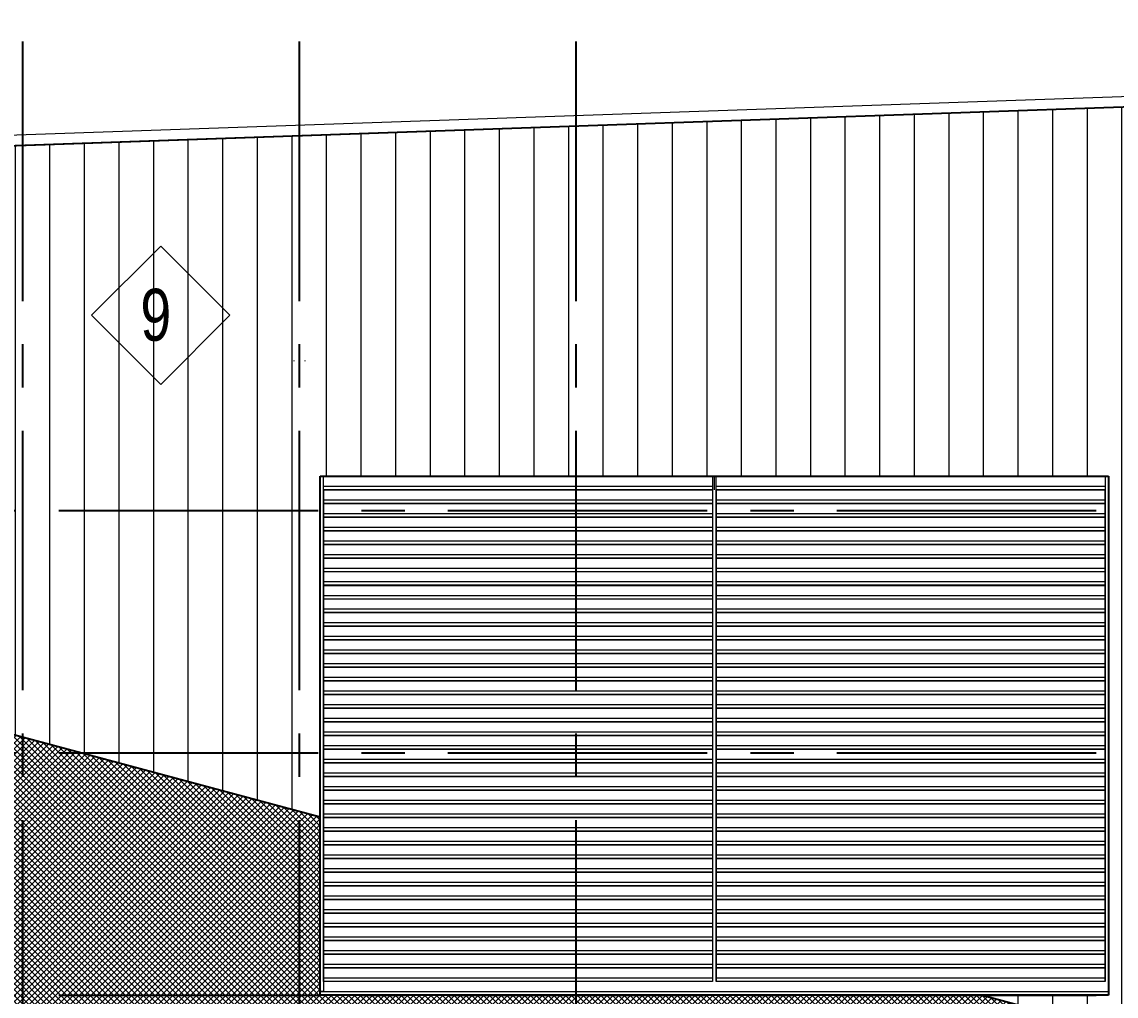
# Model space of a CAD drawing. Extents: x 692141 to 693595, y 1492301 to 1494225.
# Drawn here: x 692540.59 to 692556.42, y 1492545.9 to 1492559.98 of the extents above; entities that cross this region are included whole.
import ezdxf

# ---------------------------------------------------------------- set-up
doc = ezdxf.new("R2010")
doc.units = 0
doc.header["$MEASUREMENT"] = 0
doc.linetypes.add('CENTER2', pattern=[1.125, 0.75, -0.125, 0.125, -0.125])
for name, color, linetype, lineweight in [('A-COLS', 52, 'Continuous', 5), ('A-GLAZ-CWMG', 51, 'Continuous', 5), ('A-ROOF', 132, 'Continuous', 5), ('A-ROOF-PATT', 132, 'Continuous', 5), ('A-WALL-IDEN', 211, 'Continuous', 5), ('A-WALL-PATT', 111, 'Continuous', 5), ('S-BEAM', 12, 'Continuous', 5)]:
    doc.layers.add(name, color=color, linetype=linetype, lineweight=lineweight)
doc.layers.add('A-WALL', color=2, linetype='Continuous')
doc.layers.add('Grid', color=8, linetype='CENTER2')
doc.styles.add('Browallia New_3', font='Browallia New.ttf', dxfattribs={"width": 0.8, "height": 0.8})

# ---------------------------------------------------------------- blocks, each defined once
blk = doc.blocks.new('Rectangular Mullion - 50 x 200-249754-500_ELEVATION 2')
at = {"layer": 'A-GLAZ-CWMG', "color": 7}
for p, q in [((-176500, 15050), (-170800, 15050)), ((-170800, 15050), (-170800, 15000)), ((-176500, 15000), (-170800, 15000))]:
    blk.add_line(p, q, dxfattribs=at)
blk = doc.blocks.new('Rectangular Mullion - 50 x 200-293090-500_ELEVATION 2')
at = {"layer": 'A-GLAZ-CWMG', "color": 7}
for p, q in [((-182200, 15197), (-182200, 15050)), ((-182150, 15197), (-182150, 15050)), ((-182150, 15050), (-182200, 15050))]:
    blk.add_line(p, q, dxfattribs=at)
blk = doc.blocks.new('Rectangular Mullion - 50 x 200-249759-500_ELEVATION 2')
at = {"layer": 'A-GLAZ-CWMG', "color": 7}
for p, q in [((-182200, 15000), (-182200, 15050)), ((-182200, 15050), (-176500, 15050)), ((-182200, 15000), (-176500, 15000))]:
    blk.add_line(p, q, dxfattribs=at)
blk = doc.blocks.new('Rectangular Mullion - 50 x 200-293091-500_ELEVATION 2')
at = {"layer": 'A-GLAZ-CWMG', "color": 7}
for p, q in [((-182200, 15395), (-182200, 15197)), ((-182150, 15395), (-182150, 15197))]:
    blk.add_line(p, q, dxfattribs=at)
blk = doc.blocks.new('Rectangular Mullion - 50 x 200-293094-500_ELEVATION 2')
at = {"layer": 'A-GLAZ-CWMG', "color": 7}
for p, q in [((-170850, 15197), (-170850, 15395)), ((-170800, 15197), (-170800, 15395))]:
    blk.add_line(p, q, dxfattribs=at)
blk = doc.blocks.new('Rectangular Mullion - 50 x 200-293083-500_ELEVATION 2')
at = {"layer": 'A-GLAZ-CWMG', "color": 7}
for p, q in [((-224525, 15395), (-224525, 15197)), ((-224475, 15395), (-224475, 15197))]:
    blk.add_line(p, q, dxfattribs=at)
blk = doc.blocks.new('Rectangular Mullion - 245m Louver-249756-500_ELEVATION 2')
at = {"layer": 'A-GLAZ-CWMG', "color": 7}
for p, q in [((-224475, 15390), (-224475, 15440)), ((-224475, 15250), (-224475, 15390)), ((-218850, 15390), (-224475, 15390)), ((-218850, 15440), (-218850, 15390)), ((-218850, 15390), (-218850, 15250)), ((-224475, 15197), (-224475, 15250)), ((-224475, 15250), (-218850, 15250)), ((-218850, 15197), (-224475, 15197)), ((-218850, 15250), (-218850, 15197))]:
    blk.add_line(p, q, dxfattribs=at)
blk = doc.blocks.new('FACADE ELE 02 - FACADE ELE 02-155327-500_ELEVATION 2')
at = {"layer": 'A-WALL-PATT'}
h = blk.add_hatch(dxfattribs=at)
h.set_pattern_fill('FP_13', color=49, style=0, pattern_type=2)
h.set_pattern_definition([(45, (-196786.49, 1791.25), (-42.426407, 42.426407), []), (135, (-196786.49, 1791.25), (-42.426407, -42.426407), [])])
h.paths.add_polyline_path([(-184822, 1000), (-173900, 1000), (-173900, 2200), (-172443, 2200), (-172443, 4094), (-167656, 4094), (-167656, 1200), (-167800, 1200), (-167800, 1000), (-166681, 1000), (-166681, 13396), (-168931, 14001), (-168931, 6681), (-170068, 6681), (-170068, 14307), (-172644, 15000), (-182200, 15000), (-182200, 17570), (-188731, 19326), (-188731, 14931), (-200418, 14931), (-200418, 22470), (-214633, 26293), (-267100, 24461), (-267100, 1000), (-264593, 1000), (-264593, 4099), (-262606, 4099), (-262606, 4400), (-226342, 4400), (-225450, 5000), (-224625, 5000), (-219125, 8700), (-218300, 8700), (-212800, 12400), (-211975, 12400), (-208212, 14931), (-218268, 14931), (-218268, 22500), (-204631, 22500), (-204631, 16100), (-204624, 16100), (-204624, 16049), (-204631, 16049), (-204631, 15000), (-204600, 15000), (-204600, 14700), (-206278, 14700), (-211778, 11000), (-212603, 11000), (-218103, 7300), (-218928, 7300), (-223238, 4400), (-212243, 4400), (-212243, 4094), (-210256, 4094), (-210256, 2200), (-208800, 2200), (-208800, 1000), (-200812, 1000)], flags=0)
h.paths.add_polyline_path([(-120589, 1000), (-161993, 12136), (-161993, 1000), (-152842, 1000)], flags=0)
h.paths.add_polyline_path([(-223800, 4400), (-223800, 4405), (-223797, 4455), (-223694, 4455), (-223500, 4590), (-223525, 4590), (-223525, 4640), (-223419, 4640), (-223331, 4699), (-223331, 5296), (-223855, 4943), (-223855, 4400)], flags=0)
h.paths.add_polyline_path([(-224019, 4400), (-224019, 4833), (-224543, 4481), (-224543, 4400), (-224519, 4400)], flags=0)
h.paths.add_polyline_path([(-225353, 4400), (-224721, 4400), (-224721, 4430), (-225353, 4430)], flags=0)
h.paths.add_polyline_path([(-224563, 4400), (-224563, 4467), (-224625, 4430), (-224701, 4426), (-224701, 4400), (-224625, 4400)], flags=0)
h.paths.add_polyline_path([(-223999, 4400), (-223875, 4400), (-223875, 4930), (-223999, 4847), (-223999, 4426)], flags=0)
h.paths.add_polyline_path([(-225434, 4400), (-225373, 4400), (-225373, 4430), (-225450, 4426), (-225488, 4400), (-225450, 4400)], flags=0)
h.paths.add_polyline_path([(-225528, 4400), (-225528, 4886), (-226025, 4552), (-226025, 4400)], flags=0)
h.paths.add_polyline_path([(-226045, 4400), (-226045, 4539), (-226161, 4460), (-226161, 4400)], flags=0)
h.paths.add_polyline_path([(-226181, 4400), (-226181, 4447), (-226251, 4400)], flags=0)
h.paths.add_polyline_path([(-225508, 4411), (-225450, 4450), (-225373, 4450), (-225373, 4949), (-225434, 4949), (-225508, 4900), (-225508, 4430)], flags=0)
h.paths.add_polyline_path([(-224625, 4450), (-224563, 4492), (-224563, 4980), (-224609, 4949), (-224701, 4949), (-224701, 4450)], flags=0)
h.paths.add_polyline_path([(-224797, 4450), (-224721, 4450), (-224721, 4949), (-225353, 4949), (-225353, 4450)], flags=0)
h.paths.add_polyline_path([(-224543, 4505), (-224019, 4857), (-224019, 5346), (-224543, 4994), (-224543, 4814)], flags=0)
h.paths.add_polyline_path([(-223311, 4712), (-223218, 4775), (-223250, 4775), (-223250, 4825), (-223188, 4825), (-223188, 5392), (-223311, 5309), (-223311, 4814)], flags=0)
h.paths.add_polyline_path([(-223168, 4825), (-223144, 4825), (-222943, 4960), (-222975, 4960), (-222975, 5010), (-222869, 5010), (-222668, 5145), (-222700, 5145), (-222700, 5195), (-222644, 5195), (-222644, 5758), (-223168, 5406), (-223168, 4949)], flags=0)
h.paths.add_polyline_path([(-223999, 4871), (-223875, 4954), (-223875, 5443), (-223999, 5360), (-223999, 4949)], flags=0)
h.paths.add_polyline_path([(-223855, 4968), (-223331, 5320), (-223331, 5809), (-223855, 5456)], flags=0)
h.paths.add_polyline_path([(-222624, 5195), (-222594, 5195), (-222500, 5258), (-222500, 5855), (-222624, 5772)], flags=0)
h.paths.add_polyline_path([(-222480, 5272), (-222393, 5330), (-222425, 5330), (-222425, 5380), (-222319, 5380), (-222118, 5515), (-222150, 5515), (-222150, 5565), (-222044, 5565), (-221956, 5624), (-221956, 6221), (-222480, 5868)], flags=0)
h.paths.add_polyline_path([(-223311, 5333), (-223188, 5417), (-223188, 5905), (-223311, 5822)], flags=0)
h.paths.add_polyline_path([(-223168, 5430), (-222644, 5782), (-222644, 6271), (-223168, 5919)], flags=0)
h.paths.add_polyline_path([(-221936, 5637), (-221843, 5700), (-221875, 5700), (-221875, 5750), (-221813, 5750), (-221813, 6317), (-221936, 6234)], flags=0)
h.paths.add_polyline_path([(-221793, 5750), (-221769, 5750), (-221575, 5885), (-221600, 5885), (-221600, 5935), (-221494, 5935), (-221293, 6070), (-221325, 6070), (-221325, 6120), (-221269, 6120), (-221272, 6681), (-221793, 6331)], flags=0)
h.paths.add_polyline_path([(-222624, 5796), (-222500, 5879), (-222500, 6368), (-222624, 6285)], flags=0)
h.paths.add_polyline_path([(-222480, 5893), (-221956, 6245), (-221956, 6734), (-222480, 6381), (-222480, 6372)], flags=0)
h.paths.add_polyline_path([(-221249, 6120), (-221219, 6120), (-221125, 6183), (-221125, 6780), (-221249, 6697), (-221249, 6372)], flags=0)
h.paths.add_polyline_path([(-221105, 6197), (-221018, 6255), (-221050, 6255), (-221050, 6305), (-220944, 6305), (-220743, 6440), (-220775, 6440), (-220775, 6490), (-220669, 6490), (-220581, 6549), (-220581, 7146), (-221105, 6793), (-221105, 6372)], flags=0)
h.paths.add_polyline_path([(-221936, 6258), (-221813, 6342), (-221813, 6830), (-221936, 6747), (-221936, 6372)], flags=0)
h.paths.add_polyline_path([(-221793, 6355), (-221269, 6707), (-221269, 7196), (-221793, 6844), (-221793, 6372)], flags=0)
h.paths.add_polyline_path([(-220561, 6562), (-220468, 6625), (-220500, 6625), (-220500, 6675), (-220438, 6675), (-220438, 7242), (-220561, 7159)], flags=0)
h.paths.add_polyline_path([(-220418, 6675), (-220394, 6675), (-220200, 6810), (-220225, 6810), (-220225, 6860), (-220119, 6860), (-219925, 6995), (-219950, 6995), (-219950, 7045), (-219894, 7045), (-219894, 7608), (-220418, 7256)], flags=0)
h.paths.add_polyline_path([(-221249, 6721), (-221125, 6804), (-221125, 7293), (-221249, 7210)], flags=0)
h.paths.add_polyline_path([(-221105, 6818), (-220581, 7170), (-220581, 7659), (-221105, 7306)], flags=0)
h.paths.add_polyline_path([(-219874, 7045), (-219844, 7045), (-219750, 7108), (-219750, 7705), (-219874, 7622), (-219874, 7550)], flags=0)
h.paths.add_polyline_path([(-219730, 7122), (-219643, 7180), (-219675, 7180), (-219675, 7230), (-219569, 7230), (-219375, 7365), (-219400, 7365), (-219400, 7415), (-219294, 7415), (-219206, 7474), (-219206, 8071), (-219730, 7718), (-219730, 7550)], flags=0)
h.paths.add_polyline_path([(-220561, 7183), (-220438, 7267), (-220438, 7755), (-220561, 7672), (-220561, 7600)], flags=0)
h.paths.add_polyline_path([(-220418, 7280), (-219894, 7632), (-219894, 8121), (-220418, 7769), (-220418, 7600)], flags=0)
h.paths.add_polyline_path([(-219186, 7487), (-219093, 7550), (-219125, 7550), (-219125, 7600), (-219048, 7600), (-219048, 8130), (-219125, 8126), (-219186, 8084), (-219186, 7550)], flags=0)
h.paths.add_polyline_path([(-218376, 7600), (-218238, 7600), (-218238, 8167), (-218300, 8130), (-218376, 8126), (-218376, 8099)], flags=0)
h.paths.add_polyline_path([(-218218, 7600), (-218194, 7600), (-217993, 7735), (-218025, 7735), (-218025, 7785), (-217919, 7785), (-217718, 7920), (-217750, 7920), (-217750, 7970), (-217694, 7970), (-217694, 8533), (-218218, 8181), (-218218, 7678)], flags=0)
h.paths.add_polyline_path([(-218396, 7600), (-218396, 8130), (-219028, 8130), (-219028, 7600), (-218928, 7600)], flags=0)
h.paths.add_polyline_path([(-219874, 7646), (-219750, 7729), (-219750, 8218), (-219874, 8135)], flags=0)
h.paths.add_polyline_path([(-219730, 7743), (-219206, 8095), (-219206, 8584), (-219730, 8231), (-219730, 8150)], flags=0)
h.paths.add_polyline_path([(-217674, 7970), (-217644, 7970), (-217550, 8033), (-217550, 8630), (-217674, 8547), (-217674, 8126)], flags=0)
h.paths.add_polyline_path([(-217530, 8047), (-217443, 8105), (-217475, 8105), (-217475, 8155), (-217369, 8155), (-217175, 8290), (-217200, 8290), (-217200, 8340), (-217094, 8340), (-217006, 8399), (-217006, 8996), (-217530, 8643), (-217530, 8126)], flags=0)
h.paths.add_polyline_path([(-219186, 8108), (-219125, 8150), (-219048, 8150), (-219048, 8649), (-219109, 8649), (-219186, 8597), (-219186, 8149)], flags=0)
h.paths.add_polyline_path([(-218376, 8150), (-218300, 8150), (-218238, 8192), (-218238, 8680), (-218284, 8649), (-218376, 8649)], flags=0)
h.paths.add_polyline_path([(-219028, 8150), (-218396, 8150), (-218396, 8649), (-219028, 8649)], flags=0)
h.paths.add_polyline_path([(-218218, 8205), (-217694, 8557), (-217694, 9046), (-218218, 8694), (-218218, 8649)], flags=0)
h.paths.add_polyline_path([(-216986, 8412), (-216893, 8475), (-216925, 8475), (-216925, 8525), (-216863, 8525), (-216863, 9092), (-216986, 9009), (-216986, 8649)], flags=0)
h.paths.add_polyline_path([(-216843, 8525), (-216819, 8525), (-216618, 8660), (-216650, 8660), (-216650, 8710), (-216544, 8710), (-216343, 8845), (-216375, 8845), (-216375, 8895), (-216319, 8895), (-216319, 9458), (-216843, 9106), (-216843, 8649)], flags=0)
h.paths.add_polyline_path([(-217674, 8571), (-217550, 8654), (-217550, 9143), (-217674, 9060), (-217674, 8649)], flags=0)
h.paths.add_polyline_path([(-217530, 8668), (-217006, 9020), (-217006, 9509), (-217530, 9156)], flags=0)
h.paths.add_polyline_path([(-216269, 8895), (-216175, 8958), (-216175, 9555), (-216299, 9472), (-216299, 8895)], flags=0)
h.paths.add_polyline_path([(-216155, 8972), (-216068, 9030), (-216100, 9030), (-216100, 9080), (-215994, 9080), (-215800, 9215), (-215825, 9215), (-215825, 9265), (-215719, 9265), (-215631, 9324), (-215631, 9921), (-216155, 9568), (-216155, 9489)], flags=0)
h.paths.add_polyline_path([(-216986, 9033), (-216863, 9117), (-216863, 9605), (-216986, 9522), (-216986, 9489)], flags=0)
h.paths.add_polyline_path([(-216843, 9130), (-216319, 9489), (-216319, 9971), (-216843, 9619), (-216843, 9489)], flags=0)
h.paths.add_polyline_path([(-215611, 9337), (-215518, 9400), (-215550, 9400), (-215550, 9450), (-215488, 9450), (-215488, 10017), (-215611, 9934), (-215611, 9489)], flags=0)
h.paths.add_polyline_path([(-215444, 9450), (-215243, 9585), (-215275, 9585), (-215275, 9635), (-215169, 9635), (-214968, 9770), (-215000, 9770), (-215000, 9820), (-214944, 9820), (-214944, 10383), (-215468, 10031), (-215468, 9450)], flags=0)
h.paths.add_polyline_path([(-216299, 9496), (-216175, 9579), (-216175, 10068), (-216299, 9985)], flags=0)
h.paths.add_polyline_path([(-216155, 9593), (-215631, 9945), (-215631, 10434), (-216155, 10081)], flags=0)
h.paths.add_polyline_path([(-214924, 9820), (-214894, 9820), (-214800, 9883), (-214800, 10480), (-214924, 10397)], flags=0)
h.paths.add_polyline_path([(-214780, 9897), (-214693, 9955), (-214725, 9955), (-214725, 10005), (-214619, 10005), (-214425, 10140), (-214450, 10140), (-214450, 10190), (-214344, 10190), (-214256, 10249), (-214256, 10846), (-214780, 10493)], flags=0)
h.paths.add_polyline_path([(-215611, 9958), (-215488, 10042), (-215488, 10530), (-215611, 10447), (-215611, 10287)], flags=0)
h.paths.add_polyline_path([(-215468, 10055), (-214944, 10407), (-214944, 10896), (-215468, 10544)], flags=0)
h.paths.add_polyline_path([(-214236, 10262), (-214143, 10325), (-214175, 10325), (-214175, 10375), (-214113, 10375), (-214113, 10942), (-214236, 10859)], flags=0)
h.paths.add_polyline_path([(-214069, 10375), (-213868, 10510), (-213900, 10510), (-213900, 10560), (-213794, 10560), (-213600, 10695), (-213625, 10695), (-213625, 10745), (-213569, 10745), (-213569, 11308), (-214093, 10956), (-214093, 10375)], flags=0)
h.paths.add_polyline_path([(-214924, 10421), (-214800, 10504), (-214800, 10993), (-214924, 10910)], flags=0)
h.paths.add_polyline_path([(-214780, 10518), (-214256, 10870), (-214256, 11359), (-214780, 11006)], flags=0)
h.paths.add_polyline_path([(-213549, 10745), (-213519, 10745), (-213425, 10808), (-213425, 11405), (-213549, 11322), (-213549, 11300)], flags=0)
h.paths.add_polyline_path([(-213405, 10822), (-213318, 10880), (-213350, 10880), (-213350, 10930), (-213244, 10930), (-213050, 11065), (-213075, 11065), (-213075, 11115), (-212969, 11115), (-212881, 11174), (-212881, 11771), (-213405, 11418), (-213405, 11300)], flags=0)
h.paths.add_polyline_path([(-214236, 10883), (-214113, 10967), (-214113, 11455), (-214236, 11372), (-214236, 11300)], flags=0)
h.paths.add_polyline_path([(-214093, 10980), (-213569, 11332), (-213569, 11821), (-214093, 11469), (-214093, 11300)], flags=0)
h.paths.add_polyline_path([(-212861, 11187), (-212768, 11250), (-212800, 11250), (-212800, 11300), (-212723, 11300), (-212723, 11830), (-212800, 11826), (-212861, 11784), (-212861, 11300)], flags=0)
h.paths.add_polyline_path([(-212703, 11300), (-212071, 11300), (-212071, 11830), (-212703, 11830), (-212703, 11331)], flags=0)
h.paths.add_polyline_path([(-211913, 11300), (-211913, 11867), (-211975, 11830), (-212051, 11826), (-212051, 11300), (-211975, 11300)], flags=0)
h.paths.add_polyline_path([(-211869, 11300), (-211668, 11435), (-211700, 11435), (-211700, 11485), (-211594, 11485), (-211400, 11620), (-211425, 11620), (-211425, 11670), (-211369, 11670), (-211369, 12233), (-211893, 11881), (-211893, 11300)], flags=0)
h.paths.add_polyline_path([(-213549, 11346), (-213425, 11429), (-213425, 11918), (-213549, 11835)], flags=0)
h.paths.add_polyline_path([(-213405, 11443), (-212881, 11795), (-212881, 12284), (-213405, 11931), (-213405, 11850)], flags=0)
h.paths.add_polyline_path([(-211349, 11670), (-211319, 11670), (-211225, 11733), (-211225, 12330), (-211349, 12247), (-211349, 11826)], flags=0)
h.paths.add_polyline_path([(-211205, 11747), (-211118, 11805), (-211150, 11805), (-211150, 11855), (-211044, 11855), (-210850, 11990), (-210875, 11990), (-210875, 12040), (-210769, 12040), (-210681, 12099), (-210681, 12696), (-211205, 12343), (-211205, 11826)], flags=0)
h.paths.add_polyline_path([(-212861, 11808), (-212800, 11850), (-212723, 11850), (-212723, 12349), (-212784, 12349), (-212861, 12297), (-212861, 11849)], flags=0)
h.paths.add_polyline_path([(-212603, 11850), (-212071, 11850), (-212071, 12349), (-212703, 12349), (-212703, 11850), (-212694, 11850)], flags=0)
h.paths.add_polyline_path([(-212051, 11850), (-211975, 11850), (-211913, 11892), (-211913, 12380), (-211959, 12349), (-212051, 12349)], flags=0)
h.paths.add_polyline_path([(-211893, 11905), (-211369, 12257), (-211369, 12746), (-211893, 12394), (-211893, 12349)], flags=0)
h.paths.add_polyline_path([(-210661, 12112), (-210568, 12175), (-210600, 12175), (-210600, 12225), (-210538, 12225), (-210538, 12792), (-210661, 12709), (-210661, 12349)], flags=0)
h.paths.add_polyline_path([(-210518, 12225), (-210494, 12225), (-210293, 12360), (-210325, 12360), (-210325, 12410), (-210219, 12410), (-210018, 12545), (-210050, 12545), (-210050, 12595), (-209994, 12595), (-209994, 13158), (-210518, 12806), (-210518, 12349)], flags=0)
h.paths.add_polyline_path([(-211349, 12271), (-211225, 12354), (-211225, 12843), (-211349, 12760), (-211349, 12349)], flags=0)
h.paths.add_polyline_path([(-211205, 12368), (-210681, 12720), (-210681, 13209), (-211205, 12856), (-211205, 12605)], flags=0)
h.paths.add_polyline_path([(-209974, 12595), (-209944, 12595), (-209850, 12658), (-209850, 13255), (-209974, 13172), (-209974, 12605)], flags=0)
h.paths.add_polyline_path([(-209830, 12672), (-209743, 12730), (-209775, 12730), (-209775, 12780), (-209669, 12780), (-209475, 12915), (-209500, 12915), (-209500, 12965), (-209394, 12965), (-209306, 13024), (-209306, 13621), (-209830, 13268)], flags=0)
h.paths.add_polyline_path([(-210661, 12733), (-210538, 12817), (-210538, 13305), (-210661, 13222)], flags=0)
h.paths.add_polyline_path([(-210518, 12830), (-209994, 13182), (-209994, 13671), (-210518, 13319)], flags=0)
h.paths.add_polyline_path([(-209286, 13037), (-209193, 13100), (-209225, 13100), (-209225, 13150), (-209163, 13150), (-209163, 13717), (-209286, 13634)], flags=0)
h.paths.add_polyline_path([(-209143, 13150), (-209119, 13150), (-208918, 13285), (-208950, 13285), (-208950, 13335), (-208844, 13335), (-208643, 13470), (-208675, 13470), (-208675, 13520), (-208619, 13520), (-208619, 14083), (-209143, 13731)], flags=0)
h.paths.add_polyline_path([(-209974, 13196), (-209850, 13279), (-209850, 13768), (-209974, 13685)], flags=0)
h.paths.add_polyline_path([(-209830, 13293), (-209306, 13645), (-209306, 14134), (-209830, 13781)], flags=0)
h.paths.add_polyline_path([(-208569, 13520), (-208475, 13583), (-208475, 14180), (-208599, 14097), (-208599, 13520)], flags=0)
h.paths.add_polyline_path([(-208455, 13597), (-208368, 13655), (-208400, 13655), (-208400, 13705), (-208294, 13705), (-208093, 13840), (-208125, 13840), (-208125, 13890), (-208019, 13890), (-207931, 13949), (-207931, 14546), (-208455, 14193), (-208455, 14163)], flags=0)
h.paths.add_polyline_path([(-209286, 13658), (-209163, 13742), (-209163, 14230), (-209286, 14147)], flags=0)
h.paths.add_polyline_path([(-209143, 13755), (-208619, 14107), (-208619, 14596), (-209143, 14244), (-209143, 14163)], flags=0)
h.paths.add_polyline_path([(-207911, 13962), (-207818, 14025), (-207850, 14025), (-207850, 14075), (-207788, 14075), (-207788, 14642), (-207911, 14559), (-207911, 14163)], flags=0)
h.paths.add_polyline_path([(-207744, 14075), (-207543, 14210), (-207575, 14210), (-207575, 14260), (-207469, 14260), (-207275, 14395), (-207300, 14395), (-207300, 14445), (-207244, 14445), (-207244, 14931), (-207358, 14931), (-207768, 14656), (-207768, 14075)], flags=0)
h.paths.add_polyline_path([(-208599, 14121), (-208475, 14204), (-208475, 14693), (-208599, 14610), (-208599, 14163)], flags=0)
h.paths.add_polyline_path([(-208455, 14218), (-207931, 14570), (-207931, 14931), (-208121, 14931), (-208455, 14706)], flags=0)
h.paths.add_polyline_path([(-207194, 14445), (-207100, 14508), (-207100, 14931), (-207224, 14931), (-207224, 14445)], flags=0)
h.paths.add_polyline_path([(-207080, 14522), (-206993, 14580), (-207025, 14580), (-207025, 14630), (-206919, 14630), (-206718, 14765), (-206750, 14765), (-206750, 14815), (-206644, 14815), (-206556, 14874), (-206556, 14931), (-207080, 14931)], flags=0)
h.paths.add_polyline_path([(-207911, 14583), (-207788, 14667), (-207788, 14931), (-207911, 14931)], flags=0)
h.paths.add_polyline_path([(-207768, 14680), (-207394, 14931), (-207768, 14931)], flags=0)
h.paths.add_polyline_path([(-206536, 14887), (-206475, 14931), (-206536, 14931)], flags=0)
h.paths.add_polyline_path([(-224797, 15000), (-254200, 15000), (-254200, 22500), (-218800, 22500), (-218801, 15000), (-220799, 15000)], flags=0)
at = {"layer": 'A-WALL', "color": 7}
for p, q in [((-182200, 17570), (-188731, 19326)), ((-182200, 15000), (-182200, 17570)), ((-172644, 15000), (-182200, 15000)), ((-170068, 14307), (-172644, 15000))]:
    blk.add_line(p, q, dxfattribs=at)
blk = doc.blocks.new('Rectangular Mullion - 245m Louver-V15-500_ELEVATION 2')
at = {"layer": 'A-GLAZ-CWMG', "color": 7}
for p, q in [((-224475, 21311), (-224475, 21361)), ((-218850, 21361), (-218850, 21311)), ((-224475, 21175), (-224475, 21311)), ((-218850, 21311), (-224475, 21311)), ((-218850, 21311), (-218850, 21171)), ((-224475, 21118), (-224475, 21171)), ((-224475, 21171), (-218850, 21171)), ((-218850, 21118), (-224475, 21118)), ((-218850, 21171), (-218850, 21118))]:
    blk.add_line(p, q, dxfattribs=at)
blk = doc.blocks.new('Rectangular Mullion - 245m Louver-V17-500_ELEVATION 2')
at = {"layer": 'A-GLAZ-CWMG', "color": 7}
for p, q in [((-254150, 21311), (-254150, 21361)), ((-248525, 21361), (-248525, 21311)), ((-254150, 21171), (-254150, 21311)), ((-248525, 21311), (-254150, 21311)), ((-248525, 21311), (-248525, 21175)), ((-254150, 21118), (-254150, 21171)), ((-254150, 21171), (-248525, 21171)), ((-248525, 21118), (-254150, 21118)), ((-248525, 21171), (-248525, 21118))]:
    blk.add_line(p, q, dxfattribs=at)
blk = doc.blocks.new('Rectangular Mullion - 245m Louver-V18-500_ELEVATION 2')
at = {"layer": 'A-GLAZ-CWMG', "color": 7}
for p, q in [((-224475, 22356), (-224475, 22496)), ((-218850, 22496), (-224475, 22496)), ((-218850, 22496), (-218850, 22356)), ((-224475, 22303), (-224475, 22356)), ((-224475, 22356), (-218850, 22356)), ((-218850, 22356), (-218850, 22303)), ((-218850, 22303), (-224475, 22303))]:
    blk.add_line(p, q, dxfattribs=at)
blk = doc.blocks.new('HAVI-DC_R19_SF_101_FACADE_rvt-1-500_ELEVATION 2')
at = {"layer": 'A-WALL-PATT'}
h = blk.add_hatch(dxfattribs=at)
h.set_pattern_fill('FP_4', color=8, style=0, pattern_type=2)
h.set_pattern_definition([(90, (-158999.64, 1400), (-500, 3e-14), [])])
h.paths.add_polyline_path([(-161993, 1000), (-161993, 15469), (-159000, 15788), (-159000, 28236), (-214633, 26293), (-200418, 22470), (-200418, 22500), (-188731, 22500), (-188731, 20100), (-200418, 20100), (-200418, 20074), (-188731, 20074), (-188731, 19326), (-182200, 17570), (-182200, 22500), (-170800, 22500), (-170800, 15000), (-172644, 15000), (-170871, 14523), (-170068, 14608), (-170068, 21524), (-168931, 21524), (-168931, 14730), (-166681, 14969), (-166681, 1000), (-166537, 1000), (-166537, 21850), (-162137, 21850), (-162137, 1000)], flags=0)
h.paths.add_polyline_path([(-212243, 1000), (-212100, 1001), (-212100, 3950), (-210400, 3950), (-210400, 2200), (-210256, 2200), (-210256, 4094), (-212243, 4094), (-212243, 1698)], flags=0)
h.paths.add_polyline_path([(-264593, 1000), (-264450, 1000), (-264450, 3950), (-262750, 3950), (-262750, 2200), (-262606, 2200), (-262606, 4099), (-264593, 4099), (-264593, 1188)], flags=0)
h.paths.add_polyline_path([(-167656, 1200), (-167656, 4094), (-172443, 4094), (-172443, 2200), (-172300, 2200), (-172300, 3950), (-167800, 3950), (-167800, 1200)], flags=0)
h.paths.add_polyline_path([(-208807, 20074), (-204631, 20074), (-204631, 20100), (-218268, 20100), (-218268, 20074), (-210806, 20074)], flags=0)
h.paths.add_polyline_path([(-165834, 22000), (-166681, 22000), (-166681, 24400), (-161993, 24400), (-161993, 22000), (-164834, 22000)], flags=0)
at = {"layer": 'A-ROOF', "color": 7}
for p, q in [((-158800, 28395), (-267105, 24613)), ((-267105, 24460), (-158800, 28243))]:
    blk.add_line(p, q, dxfattribs=at)
at = {"layer": 'A-WALL', "color": 7}
for p, q in [((-159000, 28236), (-266545, 24480)), ((-182200, 22500), (-170800, 22500)), ((-182200, 15000), (-182200, 22500)), ((-170800, 22500), (-170800, 15000)), ((-170800, 15000), (-182200, 15000))]:
    blk.add_line(p, q, dxfattribs=at)
at = {"lineweight": 5}
for name, p in [('FACADE ELE 02 - FACADE ELE 02-155327-500_ELEVATION 2', (0, 0)), ('Rectangular Mullion - 245m Louver-V18-500_ELEVATION 2', (42325, 0)), ('Rectangular Mullion - 245m Louver-V18-500_ELEVATION 2', (48000, 0)), ('Rectangular Mullion - 245m Louver-249756-500_ELEVATION 2', (42325, 6908)), ('Rectangular Mullion - 245m Louver-249756-500_ELEVATION 2', (48000, 6908)), ('Rectangular Mullion - 50 x 200-293091-500_ELEVATION 2', (0, 6908)), ('Rectangular Mullion - 245m Louver-249756-500_ELEVATION 2', (42325, 6711)), ('Rectangular Mullion - 50 x 200-293083-500_ELEVATION 2', (48000, 6908)), ('Rectangular Mullion - 245m Louver-249756-500_ELEVATION 2', (48000, 6711)), ('Rectangular Mullion - 50 x 200-293094-500_ELEVATION 2', (0, 6908)), ('Rectangular Mullion - 50 x 200-293091-500_ELEVATION 2', (0, 6711)), ('Rectangular Mullion - 50 x 200-293083-500_ELEVATION 2', (48000, 6711)), ('Rectangular Mullion - 50 x 200-293094-500_ELEVATION 2', (0, 6711)), ('Rectangular Mullion - 50 x 200-293091-500_ELEVATION 2', (0, 6513)), ('Rectangular Mullion - 245m Louver-249756-500_ELEVATION 2', (42325, 6513)), ('Rectangular Mullion - 50 x 200-293083-500_ELEVATION 2', (48000, 6513)), ('Rectangular Mullion - 245m Louver-249756-500_ELEVATION 2', (48000, 6513)), ('Rectangular Mullion - 50 x 200-293094-500_ELEVATION 2', (0, 6513)), ('Rectangular Mullion - 50 x 200-293091-500_ELEVATION 2', (0, 6316)), ('Rectangular Mullion - 245m Louver-249756-500_ELEVATION 2', (42325, 6316)), ('Rectangular Mullion - 50 x 200-293083-500_ELEVATION 2', (48000, 6316)), ('Rectangular Mullion - 245m Louver-249756-500_ELEVATION 2', (48000, 6316)), ('Rectangular Mullion - 50 x 200-293094-500_ELEVATION 2', (0, 6316)), ('Rectangular Mullion - 245m Louver-249756-500_ELEVATION 2', (42325, 6118)), ('Rectangular Mullion - 245m Louver-249756-500_ELEVATION 2', (48000, 6118)), ('Rectangular Mullion - 50 x 200-293091-500_ELEVATION 2', (0, 6118)), ('Rectangular Mullion - 245m Louver-V17-500_ELEVATION 2', (72000, 0)), ('Rectangular Mullion - 50 x 200-293083-500_ELEVATION 2', (48000, 6118)), ('Rectangular Mullion - 245m Louver-V15-500_ELEVATION 2', (48000, 0)), ('Rectangular Mullion - 50 x 200-293094-500_ELEVATION 2', (0, 6118)), ('Rectangular Mullion - 50 x 200-293091-500_ELEVATION 2', (0, 5921)), ('Rectangular Mullion - 50 x 200-293083-500_ELEVATION 2', (48000, 5921)), ('Rectangular Mullion - 50 x 200-293094-500_ELEVATION 2', (0, 5921)), ('Rectangular Mullion - 50 x 200-293091-500_ELEVATION 2', (0, 5724)), ('Rectangular Mullion - 245m Louver-249756-500_ELEVATION 2', (42325, 5724)), ('Rectangular Mullion - 50 x 200-293083-500_ELEVATION 2', (48000, 5724)), ('Rectangular Mullion - 245m Louver-249756-500_ELEVATION 2', (48000, 5724)), ('Rectangular Mullion - 50 x 200-293094-500_ELEVATION 2', (0, 5724)), ('Rectangular Mullion - 50 x 200-293091-500_ELEVATION 2', (0, 5526)), ('Rectangular Mullion - 245m Louver-249756-500_ELEVATION 2', (42325, 5526)), ('Rectangular Mullion - 50 x 200-293083-500_ELEVATION 2', (48000, 5526)), ('Rectangular Mullion - 245m Louver-249756-500_ELEVATION 2', (48000, 5526)), ('Rectangular Mullion - 50 x 200-293094-500_ELEVATION 2', (0, 5526)), ('Rectangular Mullion - 245m Louver-249756-500_ELEVATION 2', (42325, 5329)), ('Rectangular Mullion - 245m Louver-249756-500_ELEVATION 2', (48000, 5329)), ('Rectangular Mullion - 50 x 200-293091-500_ELEVATION 2', (0, 5329)), ('Rectangular Mullion - 245m Louver-249756-500_ELEVATION 2', (42325, 5132)), ('Rectangular Mullion - 50 x 200-293083-500_ELEVATION 2', (48000, 5329)), ('Rectangular Mullion - 245m Louver-249756-500_ELEVATION 2', (48000, 5132)), ('Rectangular Mullion - 50 x 200-293094-500_ELEVATION 2', (0, 5329)), ('Rectangular Mullion - 50 x 200-293091-500_ELEVATION 2', (0, 5132)), ('Rectangular Mullion - 50 x 200-293083-500_ELEVATION 2', (48000, 5132)), ('Rectangular Mullion - 50 x 200-293094-500_ELEVATION 2', (0, 5132)), ('Rectangular Mullion - 50 x 200-293091-500_ELEVATION 2', (0, 4934)), ('Rectangular Mullion - 245m Louver-249756-500_ELEVATION 2', (42325, 4934)), ('Rectangular Mullion - 50 x 200-293083-500_ELEVATION 2', (48000, 4934)), ('Rectangular Mullion - 245m Louver-249756-500_ELEVATION 2', (48000, 4934)), ('Rectangular Mullion - 50 x 200-293094-500_ELEVATION 2', (0, 4934)), ('Rectangular Mullion - 50 x 200-293091-500_ELEVATION 2', (0, 4737)), ('Rectangular Mullion - 245m Louver-249756-500_ELEVATION 2', (42325, 4737)), ('Rectangular Mullion - 50 x 200-293083-500_ELEVATION 2', (48000, 4737)), ('Rectangular Mullion - 245m Louver-249756-500_ELEVATION 2', (48000, 4737)), ('Rectangular Mullion - 50 x 200-293094-500_ELEVATION 2', (0, 4737)), ('Rectangular Mullion - 245m Louver-249756-500_ELEVATION 2', (42325, 4539)), ('Rectangular Mullion - 245m Louver-249756-500_ELEVATION 2', (48000, 4539)), ('Rectangular Mullion - 50 x 200-293091-500_ELEVATION 2', (0, 4539)), ('Rectangular Mullion - 245m Louver-249756-500_ELEVATION 2', (42325, 4342)), ('Rectangular Mullion - 50 x 200-293083-500_ELEVATION 2', (48000, 4539)), ('Rectangular Mullion - 245m Louver-249756-500_ELEVATION 2', (48000, 4342)), ('Rectangular Mullion - 50 x 200-293094-500_ELEVATION 2', (0, 4539)), ('Rectangular Mullion - 50 x 200-293091-500_ELEVATION 2', (0, 4342)), ('Rectangular Mullion - 50 x 200-293083-500_ELEVATION 2', (48000, 4342)), ('Rectangular Mullion - 50 x 200-293094-500_ELEVATION 2', (0, 4342)), ('Rectangular Mullion - 50 x 200-293091-500_ELEVATION 2', (0, 4145)), ('Rectangular Mullion - 245m Louver-249756-500_ELEVATION 2', (42325, 4145)), ('Rectangular Mullion - 50 x 200-293083-500_ELEVATION 2', (48000, 4145)), ('Rectangular Mullion - 245m Louver-249756-500_ELEVATION 2', (48000, 4145)), ('Rectangular Mullion - 50 x 200-293094-500_ELEVATION 2', (0, 4145)), ('Rectangular Mullion - 50 x 200-293091-500_ELEVATION 2', (0, 3947)), ('Rectangular Mullion - 245m Louver-249756-500_ELEVATION 2', (42325, 3947)), ('Rectangular Mullion - 50 x 200-293083-500_ELEVATION 2', (48000, 3947)), ('Rectangular Mullion - 245m Louver-249756-500_ELEVATION 2', (48000, 3947)), ('Rectangular Mullion - 50 x 200-293094-500_ELEVATION 2', (0, 3947)), ('Rectangular Mullion - 50 x 200-293091-500_ELEVATION 2', (0, 3750)), ('Rectangular Mullion - 245m Louver-249756-500_ELEVATION 2', (42325, 3750)), ('Rectangular Mullion - 50 x 200-293083-500_ELEVATION 2', (48000, 3750)), ('Rectangular Mullion - 245m Louver-249756-500_ELEVATION 2', (48000, 3750)), ('Rectangular Mullion - 50 x 200-293094-500_ELEVATION 2', (0, 3750)), ('Rectangular Mullion - 245m Louver-249756-500_ELEVATION 2', (42325, 3553)), ('Rectangular Mullion - 245m Louver-249756-500_ELEVATION 2', (48000, 3553)), ('Rectangular Mullion - 50 x 200-293091-500_ELEVATION 2', (0, 3553)), ('Rectangular Mullion - 50 x 200-293083-500_ELEVATION 2', (48000, 3553)), ('Rectangular Mullion - 50 x 200-293094-500_ELEVATION 2', (0, 3553)), ('Rectangular Mullion - 50 x 200-293091-500_ELEVATION 2', (0, 3355)), ('Rectangular Mullion - 245m Louver-249756-500_ELEVATION 2', (42325, 3355)), ('Rectangular Mullion - 50 x 200-293083-500_ELEVATION 2', (48000, 3355)), ('Rectangular Mullion - 245m Louver-249756-500_ELEVATION 2', (48000, 3355)), ('Rectangular Mullion - 50 x 200-293094-500_ELEVATION 2', (0, 3355)), ('Rectangular Mullion - 50 x 200-293091-500_ELEVATION 2', (0, 3158)), ('Rectangular Mullion - 245m Louver-249756-500_ELEVATION 2', (42325, 3158)), ('Rectangular Mullion - 50 x 200-293083-500_ELEVATION 2', (48000, 3158)), ('Rectangular Mullion - 245m Louver-249756-500_ELEVATION 2', (48000, 3158)), ('Rectangular Mullion - 50 x 200-293094-500_ELEVATION 2', (0, 3158)), ('Rectangular Mullion - 50 x 200-293091-500_ELEVATION 2', (0, 2961)), ('Rectangular Mullion - 245m Louver-249756-500_ELEVATION 2', (42325, 2961)), ('Rectangular Mullion - 50 x 200-293083-500_ELEVATION 2', (48000, 2961)), ('Rectangular Mullion - 245m Louver-249756-500_ELEVATION 2', (48000, 2961)), ('Rectangular Mullion - 50 x 200-293094-500_ELEVATION 2', (0, 2961)), ('Rectangular Mullion - 245m Louver-249756-500_ELEVATION 2', (42325, 2763)), ('Rectangular Mullion - 245m Louver-249756-500_ELEVATION 2', (48000, 2763)), ('Rectangular Mullion - 50 x 200-293091-500_ELEVATION 2', (0, 2763)), ('Rectangular Mullion - 50 x 200-293083-500_ELEVATION 2', (48000, 2763)), ('Rectangular Mullion - 50 x 200-293094-500_ELEVATION 2', (0, 2763)), ('Rectangular Mullion - 50 x 200-293091-500_ELEVATION 2', (0, 2566)), ('Rectangular Mullion - 245m Louver-249756-500_ELEVATION 2', (42325, 2566)), ('Rectangular Mullion - 50 x 200-293083-500_ELEVATION 2', (48000, 2566)), ('Rectangular Mullion - 245m Louver-249756-500_ELEVATION 2', (48000, 2566)), ('Rectangular Mullion - 50 x 200-293094-500_ELEVATION 2', (0, 2566)), ('Rectangular Mullion - 50 x 200-293091-500_ELEVATION 2', (0, 2368)), ('Rectangular Mullion - 245m Louver-249756-500_ELEVATION 2', (42325, 2368)), ('Rectangular Mullion - 50 x 200-293083-500_ELEVATION 2', (48000, 2368)), ('Rectangular Mullion - 245m Louver-249756-500_ELEVATION 2', (48000, 2368)), ('Rectangular Mullion - 50 x 200-293094-500_ELEVATION 2', (0, 2368)), ('Rectangular Mullion - 50 x 200-293091-500_ELEVATION 2', (0, 2171)), ('Rectangular Mullion - 245m Louver-249756-500_ELEVATION 2', (42325, 2171)), ('Rectangular Mullion - 50 x 200-293083-500_ELEVATION 2', (48000, 2171)), ('Rectangular Mullion - 245m Louver-249756-500_ELEVATION 2', (48000, 2171)), ('Rectangular Mullion - 50 x 200-293094-500_ELEVATION 2', (0, 2171)), ('Rectangular Mullion - 245m Louver-249756-500_ELEVATION 2', (42325, 1974)), ('Rectangular Mullion - 245m Louver-249756-500_ELEVATION 2', (48000, 1974)), ('Rectangular Mullion - 50 x 200-293091-500_ELEVATION 2', (0, 1974)), ('Rectangular Mullion - 50 x 200-293083-500_ELEVATION 2', (48000, 1974)), ('Rectangular Mullion - 50 x 200-293094-500_ELEVATION 2', (0, 1974)), ('Rectangular Mullion - 50 x 200-293091-500_ELEVATION 2', (0, 1776)), ('Rectangular Mullion - 245m Louver-249756-500_ELEVATION 2', (42325, 1776)), ('Rectangular Mullion - 50 x 200-293083-500_ELEVATION 2', (48000, 1776)), ('Rectangular Mullion - 245m Louver-249756-500_ELEVATION 2', (48000, 1776)), ('Rectangular Mullion - 50 x 200-293094-500_ELEVATION 2', (0, 1776)), ('Rectangular Mullion - 50 x 200-293091-500_ELEVATION 2', (0, 1579)), ('Rectangular Mullion - 245m Louver-249756-500_ELEVATION 2', (42325, 1579)), ('Rectangular Mullion - 50 x 200-293083-500_ELEVATION 2', (48000, 1579)), ('Rectangular Mullion - 245m Louver-249756-500_ELEVATION 2', (48000, 1579)), ('Rectangular Mullion - 50 x 200-293094-500_ELEVATION 2', (0, 1579)), ('Rectangular Mullion - 50 x 200-293091-500_ELEVATION 2', (0, 1382)), ('Rectangular Mullion - 245m Louver-249756-500_ELEVATION 2', (42325, 1382)), ('Rectangular Mullion - 50 x 200-293083-500_ELEVATION 2', (48000, 1382)), ('Rectangular Mullion - 245m Louver-249756-500_ELEVATION 2', (48000, 1382)), ('Rectangular Mullion - 50 x 200-293094-500_ELEVATION 2', (0, 1382)), ('Rectangular Mullion - 245m Louver-249756-500_ELEVATION 2', (42325, 1184)), ('Rectangular Mullion - 245m Louver-249756-500_ELEVATION 2', (48000, 1184)), ('Rectangular Mullion - 50 x 200-293091-500_ELEVATION 2', (0, 1184)), ('Rectangular Mullion - 50 x 200-293083-500_ELEVATION 2', (48000, 1184)), ('Rectangular Mullion - 50 x 200-293094-500_ELEVATION 2', (0, 1184)), ('Rectangular Mullion - 50 x 200-293091-500_ELEVATION 2', (0, 987)), ('Rectangular Mullion - 245m Louver-249756-500_ELEVATION 2', (42325, 987)), ('Rectangular Mullion - 50 x 200-293083-500_ELEVATION 2', (48000, 987)), ('Rectangular Mullion - 245m Louver-249756-500_ELEVATION 2', (48000, 987)), ('Rectangular Mullion - 50 x 200-293094-500_ELEVATION 2', (0, 987)), ('Rectangular Mullion - 50 x 200-293091-500_ELEVATION 2', (0, 789)), ('Rectangular Mullion - 245m Louver-249756-500_ELEVATION 2', (42325, 789)), ('Rectangular Mullion - 50 x 200-293083-500_ELEVATION 2', (48000, 789)), ('Rectangular Mullion - 245m Louver-249756-500_ELEVATION 2', (48000, 789)), ('Rectangular Mullion - 50 x 200-293094-500_ELEVATION 2', (0, 789)), ('Rectangular Mullion - 50 x 200-293091-500_ELEVATION 2', (0, 592)), ('Rectangular Mullion - 245m Louver-249756-500_ELEVATION 2', (42325, 592)), ('Rectangular Mullion - 50 x 200-293083-500_ELEVATION 2', (48000, 592)), ('Rectangular Mullion - 245m Louver-249756-500_ELEVATION 2', (48000, 592)), ('Rectangular Mullion - 50 x 200-293094-500_ELEVATION 2', (0, 592)), ('Rectangular Mullion - 245m Louver-249756-500_ELEVATION 2', (42325, 395)), ('Rectangular Mullion - 245m Louver-249756-500_ELEVATION 2', (48000, 395)), ('Rectangular Mullion - 50 x 200-293091-500_ELEVATION 2', (0, 395)), ('Rectangular Mullion - 50 x 200-293083-500_ELEVATION 2', (48000, 395)), ('Rectangular Mullion - 50 x 200-293094-500_ELEVATION 2', (0, 395)), ('Rectangular Mullion - 50 x 200-293091-500_ELEVATION 2', (0, 197)), ('Rectangular Mullion - 245m Louver-249756-500_ELEVATION 2', (42325, 197)), ('Rectangular Mullion - 50 x 200-293083-500_ELEVATION 2', (48000, 197)), ('Rectangular Mullion - 245m Louver-249756-500_ELEVATION 2', (48000, 197)), ('Rectangular Mullion - 50 x 200-293094-500_ELEVATION 2', (0, 197)), ('Rectangular Mullion - 50 x 200-293091-500_ELEVATION 2', (0, 0)), ('Rectangular Mullion - 245m Louver-249756-500_ELEVATION 2', (42325, 0)), ('Rectangular Mullion - 50 x 200-293083-500_ELEVATION 2', (48000, 0)), ('Rectangular Mullion - 245m Louver-249756-500_ELEVATION 2', (48000, 0)), ('Rectangular Mullion - 50 x 200-293094-500_ELEVATION 2', (0, 0)), ('Rectangular Mullion - 50 x 200-293090-500_ELEVATION 2', (0, 0)), ('Rectangular Mullion - 50 x 200-249759-500_ELEVATION 2', (0, 0)), ('Rectangular Mullion - 50 x 200-249754-500_ELEVATION 2', (0, 0))]:
    blk.add_blockref(name, p, dxfattribs=at)
blk = doc.blocks.new('HAVI-DC_R19_AR_110_RISER_rvt-1-500_ELEVATION 2')
at = {"layer": 'A-WALL', "color": 7}
blk.add_line((-170800, 21500), (-170800, 15000), dxfattribs=at)
blk = doc.blocks.new('HAVI-DC_R19_AR_105_LEVEL 4 FLOOR_rvt-1-500_ELEVATION 2')
at = {"layer": 'A-WALL', "color": 7}
blk.add_line((-182200, 16000), (-182200, 21000), dxfattribs=at)
blk = doc.blocks.new('HAVI-DC_R19_AR_120_STRUCTURE_rvt-1-500_ELEVATION 2')
at = {"layer": 'S-BEAM', "color": 7}
blk.add_line((-170800, 18500), (-170800, 17300), dxfattribs=at)
blk = doc.blocks.new('HAVI-DC_R19_STR_001_MAIN MODEL_rvt-1-500_ELEVATION 2')
at = {"layer": 'S-BEAM', "color": 90, "lineweight": 9}
for p, q in [((-182582, 24171), (-182582, 24162)), ((-182417, 24162), (-182417, 24171))]:
    blk.add_line(p, q, dxfattribs=at)
blk = doc.blocks.new('M_Rectangular Column - 600 x 1000mm-1098842-500_ELEVATION 2')
at = {"layer": 'A-COLS'}
blk.add_line((-170800, 15000), (-170800, 22000), dxfattribs=at)
blk = doc.blocks.new('INFRA-AR_WALL TAG - INFRA-AR_WALL TAG-498248-500_ELEVATION 2')
at = {"layer": 'A-WALL-IDEN'}
for p, q in [((-102958, 32914), (-103958, 31914)), ((-101958, 31914), (-102958, 32914)), ((-103958, 31914), (-102958, 30914)), ((-102958, 30914), (-101958, 31914))]:
    blk.add_line(p, q, dxfattribs=at)

msp = doc.modelspace()

# ---------------------------------------------------------------- hatches: boundary and pattern name
at = {"layer": 'A-ROOF-PATT'}
h = msp.add_hatch(dxfattribs=at)
h.set_pattern_fill('FP_20', color=256, scale=0.001, style=0, pattern_type=2)
h.set_pattern_definition([(90, (692727.10706, 1492542.55644), (-0.5, 3e-17), [])])
h.paths.add_polyline_path([(692472.907, 1492546.471), (692472.957, 1492546.471), (692472.957, 1492547.688), (692472.907, 1492547.684), (692472.907, 1492546.5)], flags=0)
h.paths.add_polyline_path([(692508.307, 1492546.471), (692508.307, 1492546.471), (692508.307, 1492553.412), (692508.257, 1492553.408), (692508.257, 1492546.471)], flags=0)
h.paths.add_polyline_path([(692484.582, 1492546.504), (692484.632, 1492546.504), (692484.632, 1492546.702), (692484.582, 1492546.697), (692484.582, 1492546.55)], flags=0)
h.paths.add_polyline_path([(692472.907, 1492547.886), (692472.957, 1492547.886), (692472.957, 1492549.465), (692472.907, 1492549.46), (692472.907, 1492547.931)], flags=0)
h.paths.add_polyline_path([(692484.582, 1492548.873), (692484.632, 1492548.873), (692484.632, 1492549.07), (692484.582, 1492549.066), (692484.582, 1492548.918)], flags=0)
h.paths.add_polyline_path([(692484.582, 1492549.859), (692484.632, 1492549.859), (692484.632, 1492550.057), (692484.582, 1492550.052), (692484.582, 1492549.905)], flags=0)
h.paths.add_polyline_path([(692508.889, 1492551.912), (692508.889, 1492553.412), (692508.839, 1492553.412), (692508.839, 1492551.912)], flags=0)
h.paths.add_polyline_path([(692526.689, 1492551.912), (692526.739, 1492551.912), (692526.739, 1492553.412), (692526.689, 1492553.412), (692526.689, 1492552.005)], flags=0)
h.paths.add_polyline_path([(692538.376, 1492551.912), (692538.376, 1492553.412), (692538.326, 1492553.412), (692538.326, 1492551.912)], flags=0)
h.paths.add_polyline_path([(692484.632, 1492552.228), (692484.632, 1492552.425), (692484.582, 1492552.421), (692484.582, 1492552.228)], flags=0)
h.paths.add_polyline_path([(692520.632, 1492552.912), (692520.632, 1492553.412), (692520.582, 1492553.412), (692520.582, 1492552.912)], flags=0)
h.paths.add_polyline_path([(692560.57, 1492552.962), (692565.114, 1492552.962), (692565.114, 1492553.112), (692560.476, 1492553.112), (692560.476, 1492552.962)], flags=0)
h.paths.add_polyline_path([(692478.582, 1492553.215), (692478.632, 1492553.215), (692478.632, 1492553.412), (692478.582, 1492553.408), (692478.582, 1492553.26)], flags=0)
h.paths.add_polyline_path([(692550.632, 1492553.215), (692550.632, 1492553.412), (692550.582, 1492553.408), (692550.582, 1492553.215)], flags=0)
h.paths.add_polyline_path([(692496.582, 1492553.215), (692496.632, 1492553.215), (692496.632, 1492553.412), (692496.582, 1492553.408), (692496.582, 1492553.26)], flags=0)
h.paths.add_polyline_path([(692502.632, 1492553.215), (692502.632, 1492553.412), (692502.582, 1492553.408), (692502.582, 1492553.215)], flags=0)
h.paths.add_polyline_path([(692544.907, 1492553.215), (692544.957, 1492553.215), (692544.957, 1492553.412), (692544.907, 1492553.408), (692544.907, 1492553.26)], flags=0)
h.paths.add_polyline_path([(692472.907, 1492553.215), (692472.957, 1492553.215), (692472.957, 1492553.412), (692472.907, 1492553.408), (692472.907, 1492553.26)], flags=0)
h.paths.add_polyline_path([(692556.257, 1492553.215), (692556.307, 1492553.215), (692556.307, 1492553.412), (692556.257, 1492553.408), (692556.257, 1492553.241)], flags=0)
h.paths.add_polyline_path([(692484.582, 1492553.215), (692484.632, 1492553.215), (692484.632, 1492553.412), (692484.582, 1492553.408), (692484.582, 1492553.26)], flags=0)
h.paths.add_polyline_path([(692522.426, 1492553.362), (692522.476, 1492553.362), (692522.476, 1492553.412), (692522.426, 1492553.412), (692522.426, 1492553.382)], flags=0)
h.paths.add_polyline_path([(692490.582, 1492553.362), (692490.632, 1492553.362), (692490.632, 1492553.412), (692490.582, 1492553.408)], flags=0)
h.paths.add_polyline_path([(692532.507, 1492553.362), (692532.557, 1492553.362), (692532.557, 1492553.412), (692532.507, 1492553.412), (692532.507, 1492553.405)], flags=0)
h.paths.add_polyline_path([(692560.426, 1492555.112), (692560.476, 1492555.112), (692560.476, 1492555.262), (692560.426, 1492555.262), (692560.426, 1492555.155)], flags=0)
h.paths.add_polyline_path([(692466.277, 1492555.86), (692469.603, 1492555.86), (692472.565, 1492555.964), (692460.562, 1492555.959), (692460.562, 1492555.86), (692462.335, 1492555.86)], flags=0)

# ---------------------------------------------------------------- linework, layer by layer
at = {"layer": 'Grid', "ltscale": 5}
for p, q in [((692540.607, 1492522.191), (692540.607, 1492585.012)), ((692544.607, 1492522.191), (692544.607, 1492585.012)), ((692548.607, 1492522.191), (692548.607, 1492585.012)), ((692445.505, 1492552.912), (692752.709, 1492552.912)), ((692445.505, 1492549.412), (692752.709, 1492549.412)), ((692445.505, 1492545.912), (692752.709, 1492545.912))]:
    msp.add_line(p, q, dxfattribs=at)

# ---------------------------------------------------------------- block references
at = {"lineweight": 5, "xscale": 0.001, "yscale": 0.001, "zscale": 0.001}
for name in ['HAVI-DC_R19_SF_101_FACADE_rvt-1-500_ELEVATION 2', 'HAVI-DC_R19_STR_001_MAIN MODEL_rvt-1-500_ELEVATION 2', 'HAVI-DC_R19_AR_110_RISER_rvt-1-500_ELEVATION 2', 'HAVI-DC_R19_AR_105_LEVEL 4 FLOOR_rvt-1-500_ELEVATION 2', 'HAVI-DC_R19_AR_120_STRUCTURE_rvt-1-500_ELEVATION 2']:
    msp.add_blockref(name, (692727.107, 1492530.912), dxfattribs=at)
at = {"layer": 'A-COLS', "xscale": 0.001, "yscale": 0.001, "zscale": 0.001}
msp.add_blockref('M_Rectangular Column - 600 x 1000mm-1098842-500_ELEVATION 2', (692727.107, 1492530.912), dxfattribs=at)
at = {"layer": 'A-WALL-IDEN', "xscale": 0.001, "yscale": 0.001, "zscale": 0.001}
msp.add_blockref('INFRA-AR_WALL TAG - INFRA-AR_WALL TAG-498248-500_ELEVATION 2', (692645.561, 1492523.821), dxfattribs=at)

# ---------------------------------------------------------------- texts
at = {"layer": 'A-WALL-IDEN', "insert": (692542.308, 1492556.118), "char_height": 0.75, "width": 0.68143, "attachment_point": 1, "style": 'Browallia New_3'}
msp.add_mtext('9', dxfattribs=at)

doc.saveas('drawing.dxf')
